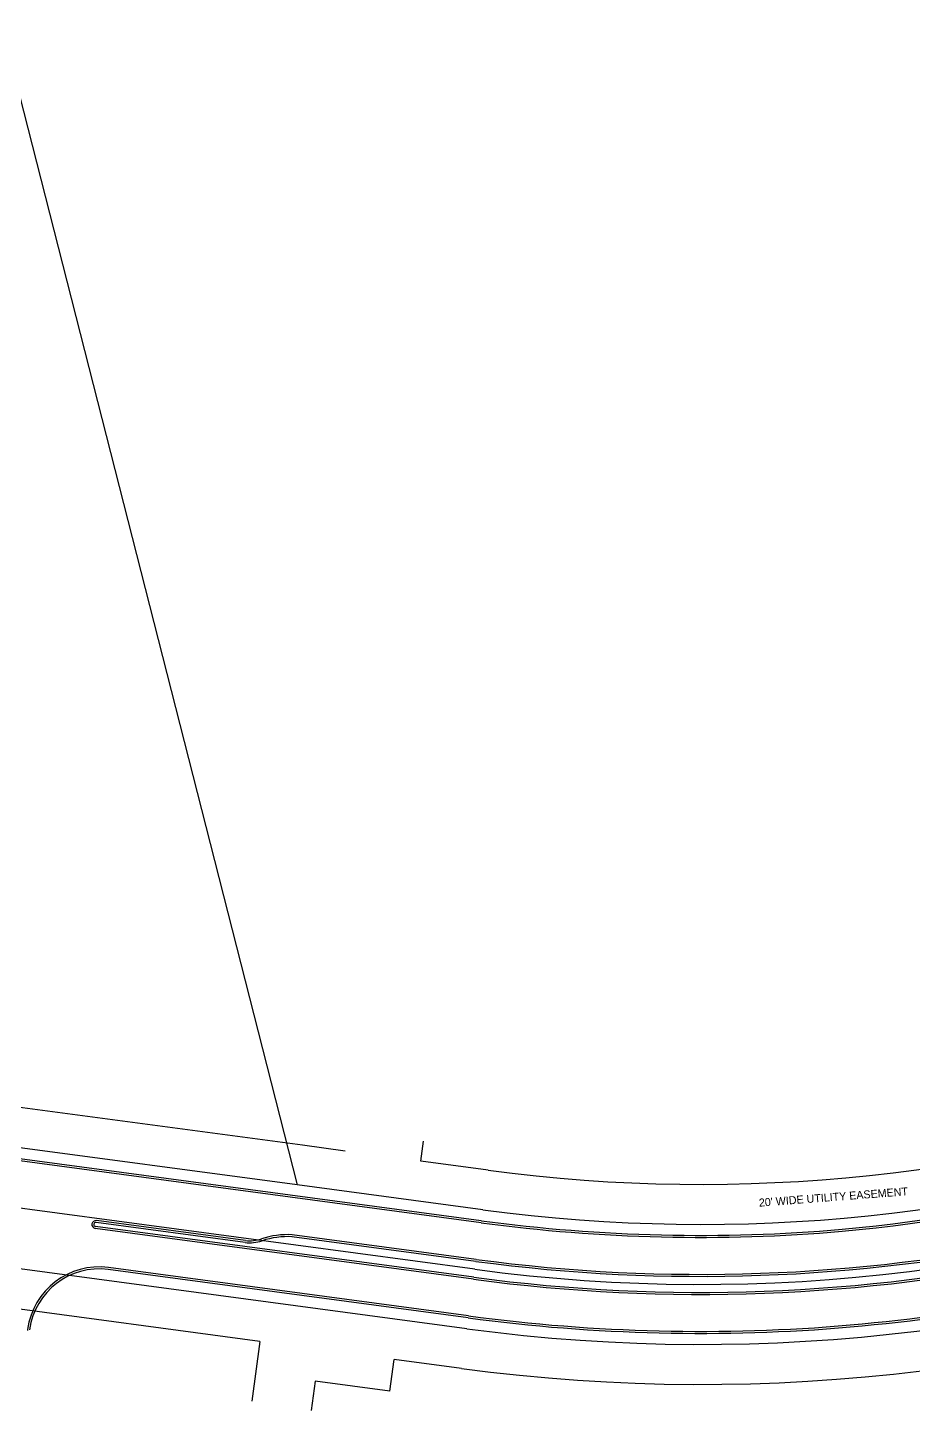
# Model space of a CAD drawing. Extents: x 5056 to 8489, y 7656 to 10510.
# Drawn here: x 5987 to 6430, y 8110 to 8802 of the extents above; entities that cross this region are included whole.
import ezdxf

# ---------------------------------------------------------------- set-up
doc = ezdxf.new("R2010")
doc.units = 0
for name, color, linetype in [('Ex Easements', 7, 'Continuous'), ('Ex Parcels', 7, 'Continuous'), ('Ex Roads', 7, 'Continuous')]:
    doc.layers.add(name, color=color, linetype=linetype)

msp = doc.modelspace()

# ---------------------------------------------------------------- linework, layer by layer
at = {"layer": 'Ex Easements'}
for p, q in [((6124.33, 8242.93), (5935.99, 8268.18)), ((6145.68, 8240.06), (6124.33, 8242.93)), ((6183.39, 8235.01), (6184.72, 8244.97)), ((6217.09, 8230.49), (6183.39, 8235.01)), ((6102.96, 8144.9), (5922.7, 8169.06)), ((6102.96, 8144.9), (6098.95, 8115.03)), ((6167.97, 8120.04), (6170.1, 8135.89)), ((6203.8, 8131.38), (6170.1, 8135.89)), ((6130.57, 8125.05), (6128.6, 8110.4)), ((6167.97, 8120.04), (6130.57, 8125.05))]:
    msp.add_line(p, q, dxfattribs=at)
for radius, end in [(800, 316.76271), (900, 320.68278)]:
    msp.add_arc((6323.4, 9023.39), radius, 262.36389, end, dxfattribs=at)
at = {"layer": 'Ex Parcels'}
for p, q in [((5843.8, 9312.14), (6121.67, 8223.1)), ((6121.67, 8223.11), (5933.32, 8248.36)), ((6214.43, 8210.67), (6121.67, 8223.1)), ((6206.46, 8151.2), (5925.36, 8188.89))]:
    msp.add_line(p, q, dxfattribs=at)
for radius, end in [(880, 320.68278), (820, 315.99064)]:
    msp.add_arc((6323.4, 9023.39), radius, 262.36389, end, dxfattribs=at)
at = {"layer": 'Ex Roads'}
for p, q in [((6213.57, 8204.22), (5932.47, 8241.91)), ((6213.7, 8205.21), (5932.6, 8242.9)), ((6210.45, 8180.93), (5929.34, 8218.62)), ((6209.78, 8175.98), (6020.69, 8201.33)), ((6209.92, 8176.97), (6020.82, 8202.32)), ((6095.59, 8194.31), (6021.08, 8204.3)), ((6095.71, 8195.31), (6021.22, 8205.29)), ((6210.98, 8184.9), (6119.01, 8197.23)), ((6211.11, 8185.89), (6119.14, 8198.22)), ((6207.19, 8156.65), (6027.18, 8180.78)), ((6207.32, 8157.64), (6027.32, 8181.78)), ((5986.85, 8150.88), (5986.78, 8150.38))]:
    msp.add_line(p, q, dxfattribs=at)
for centre, radius, start, end in [((6323.4, 9023.39), 850, 262.36389, 320.68278), ((6323.4, 9023.39), 850, 262.36389, 320.68278), ((6321.43, 8984.3), 786.73, 275.30244, 295.12502), ((6321.43, 8984.3), 787.73, 275.29631, 295.12502), ((6020.95, 8203.31), 2, 82.36361, 262.36361), ((6020.95, 8203.31), 1, 82.36361, 262.36361), ((6323.4, 9023.39), 826.5, 262.36389, 274.91009), ((6323.4, 9023.39), 825.5, 262.36389, 274.91009), ((6097.74, 8214.68), 20.48, 263.96938, 287.91925), ((6097.74, 8214.68), 19.48, 264.01008, 287.91925), ((6117.17, 8154.61), 43.66, 87.40157, 107.91925), ((6117.17, 8154.61), 42.66, 87.40157, 107.91925), ((6323.4, 9023.39), 846, 262.36389, 281.68369), ((6323.4, 9023.39), 845, 262.36389, 281.68291), ((6323.4, 9023.39), 855, 262.36389, 281.90321), ((6323.4, 9023.39), 854, 262.36389, 281.904), ((6295.51, 9285.78), 1137.32, 275.17522, 284.87324), ((6295.53, 9285.63), 1138.17, 275.17477, 284.8765), ((6022.53, 8146.09), 36, 82.36361, 172.36361), ((6022.53, 8146.09), 35, 82.36361, 172.36361), ((6323.4, 9023.39), 873.5, 262.36389, 274.90595), ((6323.4, 9023.39), 874.5, 262.36389, 274.90608)]:
    msp.add_arc(centre, radius, start, end, dxfattribs=at)

# ---------------------------------------------------------------- texts
at = {"layer": 'Ex Easements'}
msp.add_text("20' WIDE UTILITY EASEMENT", height=4, rotation=4.40637, dxfattribs=at).set_placement((6352.63, 8212.22))

doc.saveas('drawing.dxf')
